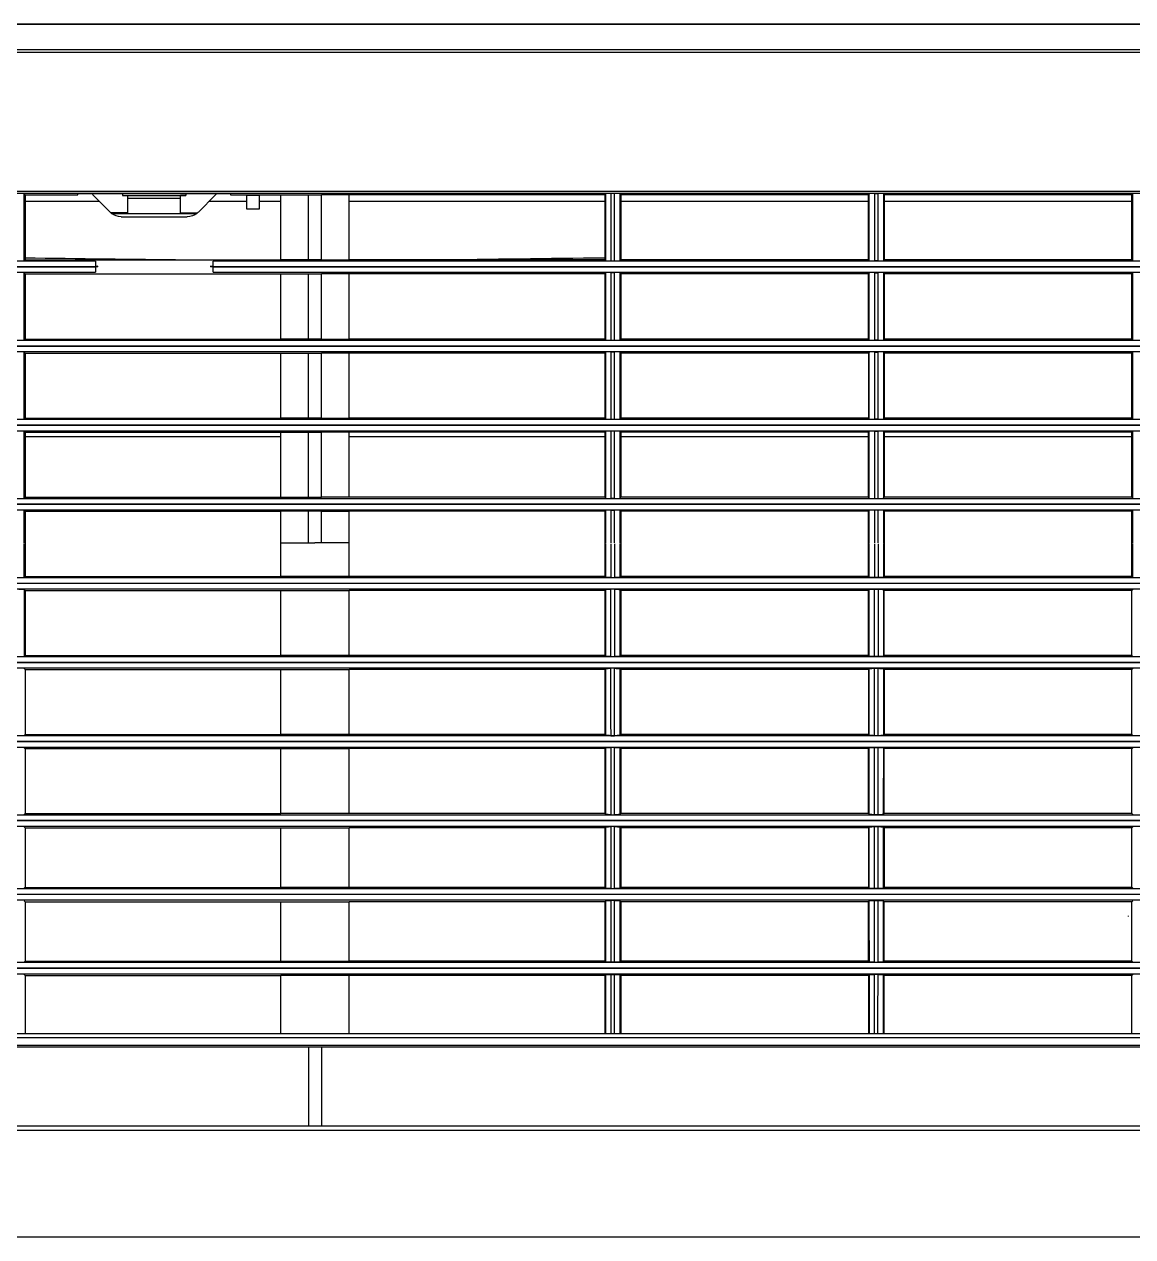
# Model space of a CAD drawing. Header units: millimetres. Extents: x -13830 to 215738, y -24143 to 193994.
# Drawn here: x 53665.7 to 53876, y 95268.5 to 95498.5 of the extents above; entities that cross this region are included whole.
import ezdxf

# ---------------------------------------------------------------- set-up
doc = ezdxf.new("R2010")
doc.units = ezdxf.units.MM
doc.header["$LTSCALE"] = 100
for name, color, linetype in [('A-Fin-Stone', 64, 'CONTINUOUS'), ('PRANDCM', 7, 'CONTINUOUS'), ('WALL', 2, 'CONTINUOUS')]:
    doc.layers.add(name, color=color, linetype=linetype)
doc.layers.add('M-2019.7.9', color=6, linetype='CONTINUOUS', lineweight=15)

# ---------------------------------------------------------------- blocks, each defined once
blk = doc.blocks.new('FXAP22-36NVC-F')
at = {"layer": 'PRANDCM', "linetype": 'Continuous'}
for p, q in [((276.91, 540.42), (960.39, 540.42)), ((303.89, 535.56), (929.89, 535.56)), ((929.89, 535.13), (303.89, 535.13)), ((305.14, 508.7), (928.64, 508.7)), ((928.64, 508.4), (305.14, 508.4)), ((510.05, 495.54), (510.05, 508.3)), ((510.73, 508.3), (510.05, 508.3)), ((510.73, 508.3), (510.73, 495.54)), ((560.05, 495.54), (560.05, 508.3)), ((560.05, 508.3), (560.73, 508.3)), ((560.73, 508.3), (560.73, 495.54)), ((461.89, 508.09), (461.73, 508.25)), ((461.73, 495.59), (461.73, 508.25)), ((461.89, 508.09), (508.89, 508.09)), ((461.89, 495.75), (461.89, 508.09)), ((461.89, 506.83), (508.89, 506.83)), ((509.05, 508.25), (508.89, 508.09)), ((508.89, 508.09), (508.89, 508.09)), ((508.89, 508.09), (508.89, 495.76)), ((509.05, 508.25), (509.05, 495.59)), ((511.73, 508.25), (511.89, 508.09)), ((511.73, 495.59), (511.73, 508.25)), ((511.89, 508.09), (511.89, 508.09)), ((511.89, 495.76), (511.89, 508.09)), ((511.89, 508.09), (558.89, 508.09)), ((511.89, 506.83), (558.89, 506.83)), ((559.05, 508.25), (558.89, 508.09)), ((558.89, 508.09), (558.89, 495.75)), ((559.05, 508.25), (559.05, 495.59)), ((561.73, 495.59), (561.73, 508.25)), ((561.73, 508.25), (561.89, 508.09)), ((561.89, 508.09), (610.39, 508.09)), ((561.89, 508.09), (561.89, 495.75)), ((561.89, 506.83), (610.39, 506.83)), ((610.39, 495.75), (610.39, 508.09)), ((610.39, 508.09), (615.64, 508.09)), ((615.64, 495.75), (615.64, 508.09)), ((618.14, 508.09), (615.64, 508.09)), ((623.39, 508.09), (618.14, 508.09)), ((618.14, 495.75), (618.14, 508.09)), ((623.39, 495.75), (623.39, 508.09)), ((632.89, 508.09), (623.39, 508.09)), ((623.39, 506.83), (627.39, 506.83)), ((627.39, 507.92), (627.39, 508.09)), ((627.39, 507.92), (629.89, 507.92)), ((627.39, 505.42), (627.39, 507.92)), ((629.89, 507.92), (629.89, 508.09)), ((629.89, 507.92), (629.89, 505.42)), ((629.89, 506.83), (636.98, 506.83)), ((661.89, 508.3), (632.89, 508.3)), ((632.89, 508.3), (632.89, 508.09)), ((635.77, 508.04), (639.01, 504.8)), ((641.39, 508.3), (641.39, 507.92)), ((641.39, 507.92), (642.39, 507.92)), ((653.39, 507.92), (641.39, 507.92)), ((642.39, 507.42), (642.39, 507.92)), ((652.39, 507.92), (642.39, 507.92)), ((652.39, 507.42), (642.39, 507.42)), ((642.39, 504.63), (642.39, 507.42)), ((652.39, 507.42), (652.39, 507.92)), ((653.39, 507.92), (652.39, 507.92)), ((652.39, 504.63), (652.39, 507.42)), ((653.39, 508.3), (653.39, 507.92)), ((655.77, 504.8), (659.01, 508.04)), ((657.8, 506.83), (671.89, 506.83)), ((661.89, 508.09), (661.89, 508.3)), ((671.89, 508.09), (661.89, 508.09)), ((672.05, 508.25), (671.89, 508.09)), ((671.89, 508.09), (671.89, 495.75)), ((672.05, 495.59), (672.05, 508.25)), ((629.89, 505.42), (627.39, 505.42)), ((642.39, 504.63), (639.19, 504.63)), ((655.48, 504.55), (639.29, 504.55)), ((653.65, 503.92), (641.13, 503.92)), ((652.39, 504.63), (655.58, 504.63)), ((349.56, 495.47), (636.22, 495.47)), ((461.73, 495.59), (461.89, 495.75)), ((461.89, 495.75), (508.89, 495.75)), ((508.89, 495.75), (508.89, 495.76)), ((508.89, 495.76), (509.05, 495.59)), ((510.05, 495.54), (510.73, 495.54)), ((511.89, 495.76), (511.73, 495.59)), ((511.89, 495.75), (511.89, 495.76)), ((511.89, 495.75), (558.89, 495.75)), ((558.89, 495.75), (559.05, 495.59)), ((560.73, 495.54), (560.05, 495.54)), ((561.89, 495.75), (561.73, 495.59)), ((561.89, 495.75), (610.39, 495.75)), ((615.64, 495.75), (610.39, 495.75)), ((615.64, 495.75), (618.14, 495.75)), ((618.14, 495.75), (623.39, 495.75)), ((671.89, 495.75), (623.39, 495.75)), ((636.22, 494.47), (636.22, 495.47)), ((636.22, 494.47), (636.7, 494.52)), ((636.7, 494.52), (636.71, 494.41)), ((658.07, 494.52), (658.56, 494.47)), ((658.07, 494.41), (658.07, 494.52)), ((658.56, 495.47), (884.72, 495.47)), ((658.56, 495.47), (658.56, 494.47)), ((671.89, 495.75), (672.05, 495.59)), ((349.55, 494.37), (636.23, 494.37)), ((636.23, 493.37), (349.55, 493.37)), ((636.22, 494.47), (349.56, 494.47)), ((461.89, 493.08), (461.73, 493.24)), ((461.73, 480.55), (461.73, 493.24)), ((461.89, 493.08), (508.89, 493.08)), ((461.89, 480.71), (461.89, 493.08)), ((509.05, 493.24), (508.89, 493.08)), ((508.89, 493.08), (508.89, 480.71)), ((508.89, 493.08), (508.89, 493.08)), ((509.05, 493.24), (509.05, 480.55)), ((510.05, 480.5), (510.05, 493.29)), ((510.73, 493.29), (510.05, 493.29)), ((510.73, 493.29), (510.73, 480.5)), ((511.73, 493.24), (511.89, 493.08)), ((511.73, 480.55), (511.73, 493.24)), ((511.89, 493.08), (558.89, 493.08)), ((511.89, 480.71), (511.89, 493.08)), ((511.89, 493.08), (511.89, 493.08)), ((559.05, 493.24), (558.89, 493.08)), ((558.89, 493.08), (558.89, 480.71)), ((559.05, 493.24), (559.05, 480.55)), ((560.05, 480.5), (560.05, 493.29)), ((560.05, 493.29), (560.73, 493.29)), ((560.73, 493.29), (560.73, 480.5)), ((561.73, 480.55), (561.73, 493.24)), ((561.73, 493.24), (561.89, 493.08)), ((561.89, 493.08), (561.89, 480.71)), ((561.89, 493.08), (610.39, 493.08)), ((610.39, 480.71), (610.39, 493.08)), ((610.39, 493.08), (615.64, 493.08)), ((615.64, 480.71), (615.64, 493.08)), ((618.14, 493.08), (615.64, 493.08)), ((618.14, 480.71), (618.14, 493.08)), ((623.39, 493.08), (618.14, 493.08)), ((671.89, 493.08), (623.39, 493.08)), ((623.39, 480.71), (623.39, 493.08)), ((636.23, 494.37), (636.22, 494.47)), ((636.23, 494.37), (636.71, 494.41)), ((636.23, 493.37), (636.23, 494.37)), ((658.07, 494.41), (658.55, 494.37)), ((658.56, 494.47), (658.55, 494.37)), ((658.55, 494.37), (884.73, 494.37)), ((658.55, 494.37), (658.55, 493.37)), ((884.73, 493.37), (658.55, 493.37)), ((884.72, 494.47), (658.56, 494.47)), ((672.05, 493.24), (671.89, 493.08)), ((671.89, 493.08), (671.89, 480.71)), ((672.05, 480.55), (672.05, 493.24)), ((461.73, 480.55), (461.89, 480.71)), ((461.89, 480.71), (508.89, 480.71)), ((508.89, 480.71), (508.89, 480.71)), ((508.89, 480.71), (509.05, 480.55)), ((511.89, 480.71), (511.73, 480.55)), ((511.89, 480.71), (558.89, 480.71)), ((511.89, 480.71), (511.89, 480.71)), ((558.89, 480.71), (559.05, 480.55)), ((561.89, 480.71), (561.73, 480.55)), ((561.89, 480.71), (610.39, 480.71)), ((615.64, 480.71), (610.39, 480.71)), ((615.64, 480.71), (618.14, 480.71)), ((618.14, 480.71), (623.39, 480.71)), ((671.89, 480.71), (623.39, 480.71)), ((671.89, 480.71), (672.05, 480.55)), ((305.14, 480.42), (928.64, 480.42)), ((928.64, 479.42), (305.14, 479.42)), ((305.14, 479.32), (928.64, 479.32)), ((510.05, 480.5), (510.73, 480.5)), ((560.73, 480.5), (560.05, 480.5)), ((928.64, 478.32), (305.14, 478.32)), ((461.89, 478.03), (461.73, 478.19)), ((461.73, 465.55), (461.73, 478.19)), ((461.89, 478.03), (508.89, 478.03)), ((461.89, 465.71), (461.89, 478.03)), ((509.05, 478.19), (508.89, 478.02)), ((508.89, 478.03), (508.89, 478.02)), ((508.89, 478.02), (508.89, 465.71)), ((509.05, 478.19), (509.05, 465.55)), ((510.73, 478.24), (510.05, 478.24)), ((510.05, 465.5), (510.05, 478.24)), ((510.73, 478.24), (510.73, 465.5)), ((511.73, 478.19), (511.89, 478.02)), ((511.73, 465.55), (511.73, 478.19)), ((511.89, 478.03), (511.89, 478.02)), ((511.89, 478.03), (558.89, 478.03)), ((511.89, 478.02), (511.89, 465.71)), ((559.05, 478.19), (558.89, 478.03)), ((558.89, 478.03), (558.89, 465.71)), ((559.05, 478.19), (559.05, 465.55)), ((560.05, 478.24), (560.73, 478.24)), ((560.05, 465.5), (560.05, 478.24)), ((560.73, 478.24), (560.73, 465.5)), ((561.73, 465.55), (561.73, 478.19)), ((561.73, 478.19), (561.89, 478.03)), ((561.89, 478.03), (561.89, 465.71)), ((561.89, 478.03), (610.39, 478.03)), ((610.39, 465.71), (610.39, 478.03)), ((610.39, 478.03), (615.64, 478.03)), ((615.64, 465.71), (615.64, 478.03)), ((618.14, 478.03), (615.64, 478.03)), ((623.39, 478.03), (618.14, 478.03)), ((618.14, 465.71), (618.14, 478.03)), ((623.39, 465.71), (623.39, 478.03)), ((671.89, 478.03), (623.39, 478.03)), ((672.05, 478.19), (671.89, 478.03)), ((671.89, 478.03), (671.89, 465.71)), ((672.05, 465.55), (672.05, 478.19)), ((305.14, 465.42), (928.64, 465.42)), ((461.73, 465.55), (461.89, 465.71)), ((461.89, 465.71), (508.89, 465.71)), ((508.89, 465.71), (509.05, 465.55)), ((508.89, 465.71), (508.89, 465.71)), ((510.05, 465.5), (510.73, 465.5)), ((511.89, 465.71), (511.73, 465.55)), ((511.89, 465.71), (511.89, 465.71)), ((511.89, 465.71), (558.89, 465.71)), ((558.89, 465.71), (559.05, 465.55)), ((560.73, 465.5), (560.05, 465.5)), ((561.89, 465.71), (561.73, 465.55)), ((561.89, 465.71), (610.39, 465.71)), ((615.64, 465.71), (610.39, 465.71)), ((615.64, 465.71), (618.14, 465.71)), ((618.14, 465.71), (623.39, 465.71)), ((671.89, 465.71), (623.39, 465.71)), ((671.89, 465.71), (672.05, 465.55)), ((929.89, 464.42), (303.89, 464.42)), ((303.89, 464.32), (929.89, 464.32)), ((928.64, 463.32), (305.14, 463.32)), ((461.89, 463.02), (461.73, 463.18)), ((461.73, 450.54), (461.73, 463.18)), ((461.89, 450.7), (461.89, 463.02)), ((461.89, 463.02), (508.89, 463.02)), ((509.05, 463.18), (508.89, 463.02)), ((508.89, 463.02), (508.89, 450.7)), ((508.89, 463.02), (508.89, 463.02)), ((509.05, 463.18), (509.05, 450.54)), ((510.05, 450.49), (510.05, 463.23)), ((510.73, 463.23), (510.05, 463.23)), ((510.73, 463.23), (510.73, 450.49)), ((511.73, 463.18), (511.89, 463.02)), ((511.73, 450.54), (511.73, 463.18)), ((511.89, 450.7), (511.89, 463.02)), ((511.89, 463.02), (511.89, 463.02)), ((511.89, 463.02), (558.89, 463.02)), ((559.05, 463.18), (558.89, 463.02)), ((558.89, 463.02), (558.89, 450.7)), ((559.05, 463.18), (559.05, 450.54)), ((560.05, 450.49), (560.05, 463.23)), ((560.05, 463.23), (560.73, 463.23)), ((560.73, 463.23), (560.73, 450.49)), ((561.73, 463.18), (561.89, 463.02)), ((561.73, 450.54), (561.73, 463.18)), ((561.89, 463.02), (561.89, 450.7)), ((561.89, 463.02), (610.39, 463.02)), ((610.39, 463.02), (615.64, 463.02)), ((610.39, 450.7), (610.39, 463.02)), ((618.14, 463.02), (615.64, 463.02)), ((615.64, 450.7), (615.64, 463.02)), ((618.14, 450.7), (618.14, 463.02)), ((623.39, 463.02), (618.14, 463.02)), ((623.39, 450.7), (623.39, 463.02)), ((671.89, 463.02), (623.39, 463.02)), ((672.05, 463.18), (671.89, 463.02)), ((671.89, 463.02), (671.89, 450.7)), ((672.05, 450.54), (672.05, 463.18)), ((461.89, 462.16), (508.89, 462.16)), ((511.89, 462.16), (558.89, 462.16)), ((561.89, 462.16), (610.39, 462.16)), ((623.39, 462.16), (671.89, 462.16)), ((303.89, 449.32), (929.89, 449.32)), ((928.89, 449.42), (304.89, 449.42)), ((305.14, 450.42), (928.64, 450.42)), ((461.89, 450.7), (461.73, 450.54)), ((461.89, 450.7), (508.89, 450.7)), ((509.05, 450.54), (508.89, 450.7)), ((508.89, 450.7), (508.89, 450.7)), ((510.73, 450.49), (510.05, 450.49)), ((511.73, 450.54), (511.89, 450.7)), ((511.89, 450.7), (558.89, 450.7)), ((511.89, 450.7), (511.89, 450.7)), ((559.05, 450.54), (558.89, 450.7)), ((560.05, 450.49), (560.73, 450.49)), ((561.73, 450.54), (561.89, 450.7)), ((561.89, 450.7), (610.39, 450.7)), ((610.39, 450.7), (615.64, 450.7)), ((618.14, 450.7), (615.64, 450.7)), ((623.39, 450.7), (618.14, 450.7)), ((671.89, 450.7), (623.39, 450.7)), ((672.05, 450.54), (671.89, 450.7)), ((928.64, 448.32), (305.14, 448.32)), ((461.73, 448.2), (461.89, 448.04)), ((461.73, 442.06), (461.73, 448.2)), ((461.89, 442.06), (461.89, 448.04)), ((461.89, 448.04), (508.89, 448.04)), ((508.89, 448.04), (509.05, 448.2)), ((508.89, 448.04), (508.89, 442.1)), ((508.89, 448.04), (508.89, 448.04)), ((508.89, 442.06), (508.89, 448.04)), ((509.05, 448.2), (509.05, 442.06)), ((510.05, 442.05), (510.05, 448.25)), ((510.05, 448.25), (510.73, 448.25)), ((510.73, 448.25), (510.73, 442.05)), ((511.89, 448.04), (511.73, 448.2)), ((511.73, 442.06), (511.73, 448.2)), ((511.89, 448.04), (511.89, 448.04)), ((511.89, 448.04), (558.89, 448.04)), ((511.89, 442.06), (511.89, 448.04)), ((511.89, 448.04), (511.89, 442.1)), ((558.89, 448.04), (559.05, 448.2)), ((558.89, 448.04), (558.89, 442.06)), ((559.05, 448.2), (559.05, 442.06)), ((560.05, 442.05), (560.05, 448.25)), ((560.73, 448.25), (560.05, 448.25)), ((560.73, 448.25), (560.73, 442.05)), ((561.89, 448.04), (561.73, 448.2)), ((561.73, 442.06), (561.73, 448.2)), ((561.89, 448.04), (610.39, 448.04)), ((561.89, 448.04), (561.89, 442.06)), ((610.39, 442.06), (610.39, 448.04)), ((615.64, 448.04), (610.39, 448.04)), ((615.64, 442.06), (615.64, 448.04)), ((615.64, 448.04), (618.14, 448.04)), ((618.14, 442.06), (618.14, 448.04)), ((618.14, 448.04), (623.39, 448.04)), ((623.39, 442.06), (623.39, 448.04)), ((671.89, 448.04), (623.39, 448.04)), ((671.89, 448.04), (672.05, 448.2)), ((671.89, 448.04), (671.89, 442.06)), ((672.05, 442.06), (672.05, 448.2)), ((461.89, 435.68), (461.89, 442.06)), ((508.89, 442.06), (508.89, 435.68)), ((508.89, 435.68), (508.89, 442.06)), ((510.73, 441.87), (510.73, 435.47)), ((511.89, 435.68), (511.89, 442.06)), ((511.89, 442.06), (511.89, 435.68)), ((558.89, 442.06), (558.89, 435.68)), ((560.73, 441.87), (560.73, 435.47)), ((561.73, 435.52), (561.73, 441.91)), ((561.89, 442.06), (561.89, 435.68)), ((610.39, 442.06), (615.64, 442.06)), ((610.39, 435.68), (610.39, 442.06)), ((615.64, 442.06), (616.89, 442.06)), ((618.14, 442.06), (616.89, 442.06)), ((623.39, 442.06), (618.14, 442.06)), ((623.39, 435.68), (623.39, 442.06)), ((671.89, 442.06), (671.89, 435.68)), ((672.05, 435.52), (672.05, 441.91)), ((305.14, 435.42), (928.64, 435.42)), ((461.72, 435.51), (461.73, 435.52)), ((461.73, 435.52), (461.89, 435.68)), ((461.89, 435.68), (508.89, 435.68)), ((508.89, 435.68), (509.05, 435.52)), ((508.89, 435.68), (508.89, 435.68)), ((510.05, 435.47), (510.73, 435.47)), ((510.73, 435.47), (510.83, 435.47)), ((510.83, 435.47), (510.92, 435.47)), ((510.92, 435.47), (511.01, 435.47)), ((511.01, 435.47), (511.1, 435.47)), ((511.1, 435.47), (511.18, 435.47)), ((511.18, 435.47), (511.27, 435.48)), ((511.27, 435.48), (511.35, 435.48)), ((511.35, 435.48), (511.42, 435.48)), ((511.42, 435.48), (511.48, 435.48)), ((511.48, 435.48), (511.54, 435.49)), ((511.54, 435.49), (511.59, 435.49)), ((511.59, 435.49), (511.64, 435.5)), ((511.64, 435.5), (511.67, 435.5)), ((511.67, 435.5), (511.7, 435.51)), ((511.7, 435.51), (511.72, 435.51)), ((511.72, 435.51), (511.73, 435.52)), ((511.89, 435.68), (511.73, 435.52)), ((511.89, 435.68), (511.89, 435.68)), ((511.89, 435.68), (558.89, 435.68)), ((558.89, 435.68), (559.05, 435.52)), ((560.73, 435.47), (560.05, 435.47)), ((560.73, 435.47), (560.83, 435.47)), ((560.83, 435.47), (560.92, 435.47)), ((560.92, 435.47), (561.01, 435.47)), ((561.01, 435.47), (561.1, 435.47)), ((561.1, 435.47), (561.18, 435.47)), ((561.18, 435.47), (561.27, 435.48)), ((561.27, 435.48), (561.35, 435.48)), ((561.35, 435.48), (561.42, 435.48)), ((561.42, 435.48), (561.48, 435.48)), ((561.48, 435.48), (561.54, 435.49)), ((561.54, 435.49), (561.59, 435.49)), ((561.59, 435.49), (561.64, 435.5)), ((561.64, 435.5), (561.67, 435.5)), ((561.67, 435.5), (561.7, 435.51)), ((561.7, 435.51), (561.72, 435.51)), ((561.72, 435.51), (561.73, 435.52)), ((561.89, 435.68), (561.73, 435.52)), ((561.89, 435.68), (610.39, 435.68)), ((610.39, 435.68), (623.39, 435.68)), ((671.89, 435.68), (623.39, 435.68)), ((671.89, 435.68), (672.05, 435.52)), ((672.06, 435.51), (672.05, 435.52)), ((303.89, 434.32), (929.89, 434.32)), ((929.14, 434.42), (304.64, 434.42)), ((928.64, 433.32), (305.14, 433.32)), ((461.89, 433.04), (461.73, 433.21)), ((461.89, 433.04), (508.89, 433.04)), ((461.89, 420.68), (461.89, 433.04)), ((509.05, 433.21), (508.89, 433.04)), ((508.89, 420.68), (508.89, 433.04)), ((508.89, 433.04), (508.89, 433.04)), ((509.06, 433.21), (509.05, 433.21)), ((509.05, 433.21), (509.05, 431.84)), ((509.08, 433.22), (509.06, 433.21)), ((509.11, 433.22), (509.08, 433.22)), ((509.14, 433.23), (509.11, 433.22)), ((509.18, 433.23), (509.14, 433.23)), ((509.23, 433.23), (509.18, 433.23)), ((509.29, 433.24), (509.23, 433.23)), ((509.36, 433.24), (509.29, 433.24)), ((509.43, 433.25), (509.36, 433.24)), ((509.51, 433.25), (509.43, 433.25)), ((509.59, 433.25), (509.51, 433.25)), ((509.68, 433.25), (509.59, 433.25)), ((509.76, 433.25), (509.68, 433.25)), ((509.85, 433.26), (509.76, 433.25)), ((509.95, 433.26), (509.85, 433.26)), ((510.05, 433.26), (509.95, 433.26)), ((510.73, 433.26), (510.05, 433.26)), ((511.73, 433.21), (511.89, 433.04)), ((511.73, 431.84), (511.73, 433.21)), ((511.89, 433.04), (511.89, 433.04)), ((511.89, 420.68), (511.89, 433.04)), ((511.89, 433.04), (558.89, 433.04)), ((559.05, 433.21), (558.89, 433.04)), ((558.89, 433.04), (558.89, 420.68)), ((559.06, 433.21), (559.05, 433.21)), ((559.08, 433.22), (559.06, 433.21)), ((559.11, 433.22), (559.08, 433.22)), ((559.14, 433.23), (559.11, 433.22)), ((559.18, 433.23), (559.14, 433.23)), ((559.23, 433.23), (559.18, 433.23)), ((559.29, 433.24), (559.23, 433.23)), ((559.36, 433.24), (559.29, 433.24)), ((559.43, 433.25), (559.36, 433.24)), ((559.51, 433.25), (559.43, 433.25)), ((559.59, 433.25), (559.51, 433.25)), ((559.68, 433.25), (559.59, 433.25)), ((559.76, 433.25), (559.68, 433.25)), ((559.85, 433.26), (559.76, 433.25)), ((559.95, 433.26), (559.85, 433.26)), ((560.05, 433.26), (559.95, 433.26)), ((560.05, 433.26), (560.73, 433.26)), ((561.73, 433.21), (561.89, 433.04)), ((561.89, 433.04), (561.89, 420.68)), ((561.89, 433.04), (610.39, 433.04)), ((610.39, 420.68), (610.39, 433.04)), ((623.39, 433.04), (610.39, 433.04)), ((623.39, 420.68), (623.39, 433.04)), ((671.89, 433.04), (623.39, 433.04)), ((672.05, 433.21), (671.89, 433.04)), ((671.89, 433.04), (671.89, 420.68)), ((509.05, 431.84), (509.05, 430.54)), ((509.05, 430.54), (509.05, 429.28)), ((511.73, 430.54), (511.73, 431.84)), ((511.73, 429.28), (511.73, 430.54)), ((509.05, 429.28), (509.05, 428.06)), ((509.05, 428.06), (509.05, 426.85)), ((511.73, 428.06), (511.73, 429.28)), ((511.73, 426.85), (511.73, 428.06)), ((509.05, 426.85), (509.05, 425.64)), ((509.05, 425.64), (509.05, 424.42)), ((511.73, 425.64), (511.73, 426.85)), ((511.73, 424.42), (511.73, 425.64)), ((509.05, 424.42), (509.05, 423.17)), ((511.73, 423.17), (511.73, 424.42)), ((509.05, 423.17), (509.05, 421.88)), ((509.05, 421.88), (509.05, 420.52)), ((511.73, 421.88), (511.73, 423.17)), ((511.73, 420.52), (511.73, 421.88)), ((303.89, 419.32), (929.89, 419.32)), ((929.14, 419.42), (304.64, 419.42)), ((305.14, 420.42), (928.64, 420.42)), ((461.73, 420.52), (461.89, 420.68)), ((461.89, 420.68), (508.89, 420.68)), ((508.89, 420.68), (509.05, 420.52)), ((508.89, 420.68), (508.89, 420.68)), ((510.05, 420.47), (510.73, 420.47)), ((510.73, 420.47), (510.83, 420.47)), ((510.83, 420.47), (510.92, 420.47)), ((510.92, 420.47), (511.01, 420.47)), ((511.01, 420.47), (511.1, 420.47)), ((511.1, 420.47), (511.18, 420.48)), ((511.18, 420.48), (511.27, 420.48)), ((511.27, 420.48), (511.34, 420.48)), ((511.34, 420.48), (511.42, 420.48)), ((511.42, 420.48), (511.48, 420.49)), ((511.48, 420.49), (511.54, 420.49)), ((511.54, 420.49), (511.59, 420.5)), ((511.59, 420.5), (511.64, 420.5)), ((511.64, 420.5), (511.67, 420.5)), ((511.67, 420.5), (511.7, 420.51)), ((511.7, 420.51), (511.71, 420.51)), ((511.71, 420.51), (511.73, 420.52)), ((511.89, 420.68), (511.73, 420.52)), ((511.89, 420.68), (558.89, 420.68)), ((511.89, 420.68), (511.89, 420.68)), ((558.89, 420.68), (559.05, 420.52)), ((560.73, 420.47), (560.05, 420.47)), ((560.73, 420.47), (560.83, 420.47)), ((560.83, 420.47), (560.92, 420.47)), ((560.92, 420.47), (561.01, 420.47)), ((561.01, 420.47), (561.1, 420.47)), ((561.1, 420.47), (561.18, 420.48)), ((561.18, 420.48), (561.27, 420.48)), ((561.27, 420.48), (561.34, 420.48)), ((561.34, 420.48), (561.42, 420.48)), ((561.42, 420.48), (561.48, 420.49)), ((561.48, 420.49), (561.54, 420.49)), ((561.54, 420.49), (561.59, 420.5)), ((561.59, 420.5), (561.64, 420.5)), ((561.64, 420.5), (561.67, 420.5)), ((561.67, 420.5), (561.7, 420.51)), ((561.7, 420.51), (561.71, 420.51)), ((561.71, 420.51), (561.73, 420.52)), ((561.89, 420.68), (561.73, 420.52)), ((561.89, 420.68), (610.39, 420.68)), ((610.39, 420.68), (623.39, 420.68)), ((671.89, 420.68), (623.39, 420.68)), ((671.89, 420.68), (672.05, 420.52)), ((672.06, 420.51), (672.05, 420.52)), ((928.64, 418.32), (305.14, 418.32)), ((461.89, 418.03), (461.73, 418.2)), ((461.89, 405.69), (461.89, 418.03)), ((461.89, 418.03), (508.89, 418.03)), ((509.05, 418.2), (508.89, 418.03)), ((508.89, 418.03), (508.89, 418.03)), ((508.89, 418.03), (508.89, 405.69)), ((509.06, 418.2), (509.05, 418.2)), ((509.05, 418.2), (509.05, 416.83)), ((509.05, 416.83), (509.05, 415.53)), ((509.08, 418.21), (509.06, 418.2)), ((509.11, 418.21), (509.08, 418.21)), ((509.14, 418.22), (509.11, 418.21)), ((509.18, 418.22), (509.14, 418.22)), ((509.23, 418.22), (509.18, 418.22)), ((509.29, 418.23), (509.23, 418.22)), ((509.36, 418.23), (509.29, 418.23)), ((509.43, 418.24), (509.36, 418.23)), ((509.51, 418.24), (509.43, 418.24)), ((509.59, 418.24), (509.51, 418.24)), ((509.68, 418.24), (509.59, 418.24)), ((509.76, 418.24), (509.68, 418.24)), ((509.85, 418.25), (509.76, 418.24)), ((509.95, 418.25), (509.85, 418.25)), ((510.05, 418.25), (509.95, 418.25)), ((510.73, 418.25), (510.05, 418.25)), ((510.05, 416.87), (510.05, 418.25)), ((510.05, 415.56), (510.05, 416.87)), ((511.73, 418.2), (511.89, 418.03)), ((511.73, 416.83), (511.73, 418.2)), ((511.73, 415.53), (511.73, 416.83)), ((511.89, 418.03), (558.89, 418.03)), ((511.89, 418.03), (511.89, 418.03)), ((511.89, 418.03), (511.89, 405.69)), ((559.05, 418.2), (558.89, 418.03)), ((558.89, 418.03), (558.89, 405.69)), ((559.06, 418.2), (559.05, 418.2)), ((559.08, 418.21), (559.06, 418.2)), ((559.11, 418.21), (559.08, 418.21)), ((559.14, 418.22), (559.11, 418.21)), ((559.18, 418.22), (559.14, 418.22)), ((559.23, 418.22), (559.18, 418.22)), ((559.29, 418.23), (559.23, 418.22)), ((559.36, 418.23), (559.29, 418.23)), ((559.43, 418.24), (559.36, 418.23)), ((559.51, 418.24), (559.43, 418.24)), ((559.59, 418.24), (559.51, 418.24)), ((559.68, 418.24), (559.59, 418.24)), ((559.76, 418.24), (559.68, 418.24)), ((559.85, 418.25), (559.76, 418.24)), ((559.95, 418.25), (559.85, 418.25)), ((560.05, 418.25), (559.95, 418.25)), ((560.05, 418.25), (560.73, 418.25)), ((560.05, 416.87), (560.05, 418.25)), ((560.05, 415.56), (560.05, 416.87)), ((561.73, 418.2), (561.89, 418.03)), ((561.89, 418.03), (561.89, 405.69)), ((561.89, 418.03), (610.39, 418.03)), ((610.39, 405.69), (610.39, 418.03)), ((623.39, 418.03), (610.39, 418.03)), ((671.89, 418.03), (623.39, 418.03)), ((623.39, 405.69), (623.39, 418.03)), ((672.05, 418.2), (671.89, 418.03)), ((671.89, 418.03), (671.89, 405.69)), ((509.05, 415.53), (509.05, 414.27)), ((509.05, 414.27), (509.05, 413.05)), ((510.05, 414.29), (510.05, 415.56)), ((510.05, 413.06), (510.05, 414.29)), ((511.73, 414.27), (511.73, 415.53)), ((511.73, 413.05), (511.73, 414.27)), ((560.05, 414.29), (560.05, 415.56)), ((560.05, 413.06), (560.05, 414.29)), ((509.05, 413.05), (509.05, 411.84)), ((509.05, 411.84), (509.05, 410.64)), ((510.05, 411.84), (510.05, 413.06)), ((510.05, 410.63), (510.05, 411.84)), ((511.73, 411.84), (511.73, 413.05)), ((511.73, 410.64), (511.73, 411.84)), ((560.05, 411.84), (560.05, 413.06)), ((560.05, 410.63), (560.05, 411.84)), ((509.05, 410.64), (509.05, 409.42)), ((509.05, 409.42), (509.05, 408.17)), ((510.05, 409.4), (510.05, 410.63)), ((511.72, 409.42), (511.73, 410.64)), ((511.72, 408.17), (511.72, 409.42)), ((560.05, 409.4), (560.05, 410.63)), ((509.05, 408.17), (509.05, 406.88)), ((510.05, 408.14), (510.05, 409.4)), ((510.05, 406.84), (510.05, 408.14)), ((511.72, 406.88), (511.72, 408.17)), ((560.05, 408.14), (560.05, 409.4)), ((560.05, 406.84), (560.05, 408.14)), ((305.14, 405.42), (928.64, 405.42)), ((461.72, 405.52), (461.89, 405.69)), ((461.89, 405.69), (508.89, 405.69)), ((508.89, 405.69), (509.05, 405.52)), ((508.89, 405.69), (508.89, 405.69)), ((509.05, 406.88), (509.05, 405.52)), ((510.05, 405.47), (510.05, 406.84)), ((510.05, 405.47), (510.73, 405.47)), ((510.73, 405.47), (510.83, 405.47)), ((510.83, 405.47), (510.92, 405.47)), ((510.92, 405.47), (511.01, 405.48)), ((511.01, 405.48), (511.1, 405.48)), ((511.1, 405.48), (511.18, 405.48)), ((511.18, 405.48), (511.27, 405.48)), ((511.27, 405.48), (511.34, 405.48)), ((511.34, 405.48), (511.42, 405.49)), ((511.42, 405.49), (511.48, 405.49)), ((511.48, 405.49), (511.54, 405.5)), ((511.54, 405.5), (511.59, 405.5)), ((511.59, 405.5), (511.63, 405.5)), ((511.63, 405.5), (511.67, 405.51)), ((511.67, 405.51), (511.69, 405.51)), ((511.69, 405.51), (511.71, 405.52)), ((511.71, 405.52), (511.72, 405.52)), ((511.72, 405.52), (511.72, 406.88)), ((511.89, 405.69), (511.72, 405.52)), ((511.89, 405.69), (558.89, 405.69)), ((511.89, 405.69), (511.89, 405.69)), ((558.89, 405.69), (559.05, 405.52)), ((560.05, 405.47), (560.05, 406.84)), ((560.73, 405.47), (560.05, 405.47)), ((560.73, 405.47), (560.83, 405.47)), ((560.83, 405.47), (560.92, 405.47)), ((560.92, 405.47), (561.01, 405.48)), ((561.01, 405.48), (561.1, 405.48)), ((561.1, 405.48), (561.18, 405.48)), ((561.18, 405.48), (561.27, 405.48)), ((561.27, 405.48), (561.34, 405.48)), ((561.34, 405.48), (561.42, 405.49)), ((561.42, 405.49), (561.48, 405.49)), ((561.48, 405.49), (561.54, 405.5)), ((561.54, 405.5), (561.59, 405.5)), ((561.59, 405.5), (561.63, 405.5)), ((561.63, 405.5), (561.67, 405.51)), ((561.67, 405.51), (561.69, 405.51)), ((561.69, 405.51), (561.71, 405.52)), ((561.71, 405.52), (561.72, 405.52)), ((561.89, 405.69), (561.72, 405.52)), ((561.89, 405.69), (610.39, 405.69)), ((610.39, 405.69), (623.39, 405.69)), ((671.89, 405.69), (623.39, 405.69)), ((671.89, 405.69), (672.05, 405.52)), ((303.89, 404.32), (929.89, 404.32)), ((929.14, 404.42), (304.64, 404.42)), ((928.64, 403.32), (305.14, 403.32)), ((461.89, 403.02), (461.72, 403.18)), ((461.89, 403.02), (508.88, 403.02)), ((461.89, 390.69), (461.89, 403.02)), ((508.88, 403.02), (508.89, 403.01)), ((509.05, 403.18), (508.89, 403.01)), ((508.89, 401.69), (508.89, 403.01)), ((509.07, 403.19), (509.05, 403.18)), ((509.05, 403.18), (509.05, 401.82)), ((509.09, 403.19), (509.07, 403.19)), ((509.11, 403.2), (509.09, 403.19)), ((509.14, 403.2), (509.11, 403.2)), ((509.18, 403.21), (509.14, 403.2)), ((509.23, 403.21), (509.18, 403.21)), ((509.29, 403.22), (509.23, 403.21)), ((509.36, 403.22), (509.29, 403.22)), ((509.43, 403.22), (509.36, 403.22)), ((509.51, 403.23), (509.43, 403.22)), ((509.59, 403.23), (509.51, 403.23)), ((509.68, 403.23), (509.59, 403.23)), ((509.76, 403.23), (509.68, 403.23)), ((509.86, 403.23), (509.76, 403.23)), ((509.95, 403.24), (509.86, 403.23)), ((510.05, 403.24), (509.95, 403.24)), ((510.73, 403.24), (510.05, 403.24)), ((510.05, 401.86), (510.05, 403.24)), ((511.72, 403.18), (511.89, 403.01)), ((511.72, 401.82), (511.72, 403.18)), ((511.89, 403.02), (511.89, 403.01)), ((511.89, 403.02), (558.89, 403.02)), ((511.89, 401.69), (511.89, 403.01)), ((559.05, 403.18), (558.89, 403.02)), ((558.89, 403.02), (558.89, 390.69)), ((559.07, 403.19), (559.05, 403.18)), ((559.09, 403.19), (559.07, 403.19)), ((559.11, 403.2), (559.09, 403.19)), ((559.14, 403.2), (559.11, 403.2)), ((559.18, 403.21), (559.14, 403.2)), ((559.23, 403.21), (559.18, 403.21)), ((559.29, 403.22), (559.23, 403.21)), ((559.36, 403.22), (559.29, 403.22)), ((559.43, 403.22), (559.36, 403.22)), ((559.51, 403.23), (559.43, 403.22)), ((559.59, 403.23), (559.51, 403.23)), ((559.68, 403.23), (559.59, 403.23)), ((559.76, 403.23), (559.68, 403.23)), ((559.86, 403.23), (559.76, 403.23)), ((559.95, 403.24), (559.86, 403.23)), ((560.05, 403.24), (559.95, 403.24)), ((560.05, 403.24), (560.73, 403.24)), ((560.05, 401.86), (560.05, 403.24)), ((561.72, 403.18), (561.89, 403.02)), ((561.89, 403.02), (561.89, 390.69)), ((561.89, 403.02), (610.39, 403.02)), ((623.39, 403.02), (610.39, 403.02)), ((610.39, 390.69), (610.39, 403.02)), ((623.39, 390.69), (623.39, 403.02)), ((671.89, 403.02), (623.39, 403.02)), ((672.05, 403.18), (671.89, 403.02)), ((671.89, 403.02), (671.89, 390.69)), ((508.89, 400.42), (508.89, 401.69)), ((508.89, 399.2), (508.89, 400.42)), ((509.05, 401.82), (509.05, 400.52)), ((509.05, 400.52), (509.05, 399.26)), ((510.05, 400.55), (510.05, 401.86)), ((510.05, 399.28), (510.05, 400.55)), ((511.72, 400.52), (511.72, 401.82)), ((511.72, 399.26), (511.72, 400.52)), ((511.89, 400.42), (511.89, 401.69)), ((511.89, 399.2), (511.89, 400.42)), ((560.05, 400.55), (560.05, 401.86)), ((560.05, 399.28), (560.05, 400.55)), ((508.89, 398.01), (508.89, 399.2)), ((508.89, 396.83), (508.89, 398.01)), ((509.05, 399.26), (509.05, 398.04)), ((509.05, 398.04), (509.06, 396.83)), ((510.05, 398.05), (510.05, 399.28)), ((510.05, 396.83), (510.05, 398.05)), ((511.72, 398.04), (511.72, 399.26)), ((511.72, 396.83), (511.72, 398.04)), ((511.89, 398.01), (511.89, 399.2)), ((511.89, 396.83), (511.89, 398.01)), ((560.05, 398.05), (560.05, 399.28)), ((560.05, 396.83), (560.05, 398.05)), ((508.89, 395.66), (508.89, 396.83)), ((508.89, 394.48), (508.89, 395.66)), ((509.06, 396.83), (509.06, 395.63)), ((509.06, 395.63), (509.06, 394.41)), ((510.05, 395.62), (510.05, 396.83)), ((510.05, 394.39), (510.05, 395.62)), ((511.72, 395.63), (511.72, 396.83)), ((511.72, 394.41), (511.72, 395.63)), ((511.89, 395.66), (511.89, 396.83)), ((511.89, 394.48), (511.89, 395.66)), ((560.05, 395.62), (560.05, 396.83)), ((560.05, 394.39), (560.05, 395.62)), ((508.89, 393.26), (508.89, 394.48)), ((509.06, 394.41), (509.06, 393.17)), ((510.05, 393.14), (510.05, 394.39)), ((511.72, 393.17), (511.72, 394.41)), ((511.89, 393.26), (511.89, 394.48)), ((560.05, 393.14), (560.05, 394.39)), ((508.89, 392.01), (508.89, 393.26)), ((508.89, 390.7), (508.89, 392.01)), ((509.06, 393.17), (509.06, 391.88)), ((509.06, 391.88), (509.06, 390.53)), ((510.05, 391.84), (510.05, 393.14)), ((510.05, 390.48), (510.05, 391.84)), ((511.72, 391.88), (511.72, 393.17)), ((511.72, 390.53), (511.72, 391.88)), ((511.89, 392.01), (511.89, 393.26)), ((511.89, 390.7), (511.89, 392.01)), ((560.05, 391.84), (560.05, 393.14)), ((560.05, 390.48), (560.05, 391.84)), ((303.89, 389.32), (929.89, 389.32)), ((929.14, 389.42), (304.64, 389.42)), ((305.14, 390.42), (928.64, 390.42)), ((461.72, 390.53), (461.89, 390.69)), ((461.89, 390.69), (508.88, 390.69)), ((508.88, 390.69), (508.89, 390.7)), ((508.89, 390.7), (509.06, 390.53)), ((510.05, 390.48), (510.72, 390.48)), ((510.72, 390.48), (510.82, 390.48)), ((510.82, 390.48), (510.92, 390.48)), ((510.92, 390.48), (511.01, 390.48)), ((511.01, 390.48), (511.1, 390.48)), ((511.1, 390.48), (511.18, 390.48)), ((511.18, 390.48), (511.26, 390.49)), ((511.26, 390.49), (511.34, 390.49)), ((511.34, 390.49), (511.42, 390.49)), ((511.42, 390.49), (511.48, 390.5)), ((511.48, 390.5), (511.54, 390.5)), ((511.54, 390.5), (511.59, 390.5)), ((511.59, 390.5), (511.63, 390.51)), ((511.63, 390.51), (511.67, 390.51)), ((511.67, 390.51), (511.69, 390.52)), ((511.69, 390.52), (511.71, 390.52)), ((511.71, 390.52), (511.72, 390.53)), ((511.89, 390.7), (511.72, 390.53)), ((511.89, 390.69), (511.89, 390.7)), ((511.89, 390.69), (558.89, 390.69)), ((558.89, 390.69), (559.06, 390.53)), ((560.72, 390.48), (560.05, 390.48)), ((560.72, 390.48), (560.82, 390.48)), ((560.82, 390.48), (560.92, 390.48)), ((560.92, 390.48), (561.01, 390.48)), ((561.01, 390.48), (561.1, 390.48)), ((561.1, 390.48), (561.18, 390.48)), ((561.18, 390.48), (561.26, 390.49)), ((561.26, 390.49), (561.34, 390.49)), ((561.34, 390.49), (561.42, 390.49)), ((561.42, 390.49), (561.48, 390.5)), ((561.48, 390.5), (561.54, 390.5)), ((561.54, 390.5), (561.59, 390.5)), ((561.59, 390.5), (561.63, 390.51)), ((561.63, 390.51), (561.67, 390.51)), ((561.67, 390.51), (561.69, 390.52)), ((561.69, 390.52), (561.71, 390.52)), ((561.71, 390.52), (561.72, 390.53)), ((561.89, 390.69), (561.72, 390.53)), ((561.89, 390.69), (610.39, 390.69)), ((610.39, 390.69), (623.39, 390.69)), ((671.89, 390.69), (623.39, 390.69)), ((671.89, 390.69), (672.06, 390.53)), ((928.64, 388.32), (305.14, 388.32)), ((461.89, 388), (461.72, 388.17)), ((461.89, 376.7), (461.89, 388)), ((461.89, 388), (508.88, 388)), ((508.88, 388), (508.89, 388)), ((509.06, 388.17), (508.89, 388)), ((508.89, 388), (508.89, 376.7)), ((509.07, 388.18), (509.06, 388.17)), ((509.06, 388.17), (509.06, 386.91)), ((509.06, 386.91), (509.06, 385.72)), ((509.09, 388.18), (509.07, 388.18)), ((509.11, 388.19), (509.09, 388.18)), ((509.14, 388.19), (509.11, 388.19)), ((509.18, 388.19), (509.14, 388.19)), ((509.23, 388.2), (509.18, 388.19)), ((509.29, 388.2), (509.23, 388.2)), ((509.36, 388.21), (509.29, 388.2)), ((509.43, 388.21), (509.36, 388.21)), ((509.51, 388.21), (509.43, 388.21)), ((509.59, 388.22), (509.51, 388.21)), ((509.68, 388.22), (509.59, 388.22)), ((509.76, 388.22), (509.68, 388.22)), ((509.86, 388.22), (509.76, 388.22)), ((509.95, 388.22), (509.86, 388.22)), ((510.06, 388.22), (509.95, 388.22)), ((510.72, 388.22), (510.06, 388.22)), ((510.06, 386.96), (510.06, 388.22)), ((510.06, 385.75), (510.06, 386.96)), ((511.72, 388.17), (511.89, 388)), ((511.72, 386.91), (511.72, 388.17)), ((511.72, 385.72), (511.72, 386.91)), ((511.89, 388), (511.89, 388)), ((511.89, 388), (558.89, 388)), ((511.89, 388), (511.89, 376.7)), ((559.06, 388.17), (558.89, 388)), ((558.89, 388), (558.89, 376.7)), ((559.07, 388.18), (559.06, 388.17)), ((559.09, 388.18), (559.07, 388.18)), ((559.11, 388.19), (559.09, 388.18)), ((559.14, 388.19), (559.11, 388.19)), ((559.18, 388.19), (559.14, 388.19)), ((559.23, 388.2), (559.18, 388.19)), ((559.29, 388.2), (559.23, 388.2)), ((559.36, 388.21), (559.29, 388.2)), ((559.43, 388.21), (559.36, 388.21)), ((559.51, 388.21), (559.43, 388.21)), ((559.59, 388.22), (559.51, 388.21)), ((559.68, 388.22), (559.59, 388.22)), ((559.76, 388.22), (559.68, 388.22)), ((559.86, 388.22), (559.76, 388.22)), ((559.95, 388.22), (559.86, 388.22)), ((560.06, 388.22), (559.95, 388.22)), ((560.06, 388.22), (560.72, 388.22)), ((560.06, 386.96), (560.06, 388.22)), ((560.06, 385.75), (560.06, 386.96)), ((561.72, 388.17), (561.89, 388)), ((561.89, 388), (610.39, 388)), ((561.89, 388), (561.89, 376.7)), ((610.39, 376.7), (610.39, 388)), ((623.39, 388), (610.39, 388)), ((671.89, 388), (623.39, 388)), ((623.39, 376.7), (623.39, 388)), ((672.06, 388.17), (671.89, 388)), ((671.89, 388), (671.89, 376.7)), ((509.06, 385.72), (509.06, 384.56)), ((509.06, 384.56), (509.06, 383.44)), ((510.06, 384.58), (510.06, 385.75)), ((510.06, 383.45), (510.06, 384.58)), ((511.72, 384.56), (511.72, 385.72)), ((511.72, 383.44), (511.72, 384.56)), ((560.06, 384.58), (560.06, 385.75)), ((560.06, 383.45), (560.06, 384.58)), ((509.06, 383.44), (509.06, 382.33)), ((509.06, 382.33), (509.06, 381.22)), ((510.06, 382.33), (510.06, 383.45)), ((510.06, 381.21), (510.06, 382.33)), ((511.72, 382.33), (511.72, 383.44)), ((511.72, 381.22), (511.72, 382.33)), ((560.06, 382.33), (560.06, 383.45)), ((560.06, 381.21), (560.06, 382.33)), ((509.06, 381.22), (509.06, 380.1)), ((509.06, 380.1), (509.06, 378.96)), ((510.06, 380.08), (510.06, 381.21)), ((510.06, 378.93), (510.06, 380.08)), ((511.72, 380.1), (511.72, 381.22)), ((511.72, 378.96), (511.72, 380.1)), ((560.06, 380.08), (560.06, 381.21)), ((560.06, 378.93), (560.06, 380.08)), ((509.06, 378.96), (509.06, 377.77)), ((509.06, 377.77), (509.06, 376.53)), ((510.06, 377.73), (510.06, 378.93)), ((510.06, 376.48), (510.06, 377.73)), ((511.72, 377.77), (511.72, 378.96)), ((511.72, 376.53), (511.72, 377.77)), ((560.06, 377.73), (560.06, 378.93)), ((560.06, 376.48), (560.06, 377.73)), ((303.89, 375.32), (929.89, 375.32)), ((929.14, 375.42), (304.64, 375.42)), ((305.14, 376.42), (928.64, 376.42)), ((461.72, 376.53), (461.89, 376.7)), ((461.89, 376.7), (508.88, 376.7)), ((508.88, 376.7), (508.89, 376.7)), ((508.89, 376.7), (509.06, 376.53)), ((510.06, 376.48), (510.72, 376.48)), ((510.72, 376.48), (510.82, 376.48)), ((510.82, 376.48), (510.92, 376.48)), ((510.92, 376.48), (511.01, 376.48)), ((511.01, 376.48), (511.1, 376.49)), ((511.1, 376.49), (511.18, 376.49)), ((511.18, 376.49), (511.26, 376.49)), ((511.26, 376.49), (511.34, 376.49)), ((511.34, 376.49), (511.42, 376.5)), ((511.42, 376.5), (511.48, 376.5)), ((511.48, 376.5), (511.54, 376.5)), ((511.54, 376.5), (511.59, 376.51)), ((511.59, 376.51), (511.63, 376.51)), ((511.63, 376.51), (511.66, 376.52)), ((511.66, 376.52), (511.69, 376.52)), ((511.69, 376.52), (511.7, 376.53)), ((511.7, 376.53), (511.72, 376.53)), ((511.89, 376.7), (511.72, 376.53)), ((511.89, 376.7), (558.89, 376.7)), ((511.89, 376.7), (511.89, 376.7)), ((558.89, 376.7), (559.06, 376.53)), ((560.72, 376.48), (560.06, 376.48)), ((560.72, 376.48), (560.82, 376.48)), ((560.82, 376.48), (560.92, 376.48)), ((560.92, 376.48), (561.01, 376.48)), ((561.01, 376.48), (561.1, 376.49)), ((561.1, 376.49), (561.18, 376.49)), ((561.18, 376.49), (561.26, 376.49)), ((561.26, 376.49), (561.34, 376.49)), ((561.34, 376.49), (561.42, 376.5)), ((561.42, 376.5), (561.48, 376.5)), ((561.48, 376.5), (561.54, 376.5)), ((561.54, 376.5), (561.59, 376.51)), ((561.59, 376.51), (561.63, 376.51)), ((561.63, 376.51), (561.66, 376.52)), ((561.66, 376.52), (561.69, 376.52)), ((561.69, 376.52), (561.7, 376.53)), ((561.7, 376.53), (561.72, 376.53)), ((561.89, 376.7), (561.72, 376.53)), ((561.89, 376.7), (610.39, 376.7)), ((610.39, 376.7), (623.39, 376.7)), ((671.89, 376.7), (623.39, 376.7)), ((671.89, 376.7), (672.06, 376.53)), ((928.64, 374.32), (305.14, 374.32)), ((461.89, 373.98), (461.72, 374.16)), ((461.89, 373.98), (508.88, 373.98)), ((461.89, 362.71), (461.89, 373.98)), ((508.88, 373.98), (508.89, 373.98)), ((509.06, 374.16), (508.89, 373.98)), ((508.89, 362.71), (508.89, 373.98)), ((509.07, 374.16), (509.06, 374.16)), ((509.06, 374.16), (509.06, 372.9)), ((509.06, 372.9), (509.06, 371.7)), ((509.09, 374.17), (509.07, 374.16)), ((509.12, 374.17), (509.09, 374.17)), ((509.15, 374.18), (509.12, 374.17)), ((509.19, 374.18), (509.15, 374.18)), ((509.23, 374.19), (509.19, 374.18)), ((509.29, 374.19), (509.23, 374.19)), ((509.36, 374.19), (509.29, 374.19)), ((509.43, 374.2), (509.36, 374.19)), ((509.51, 374.2), (509.43, 374.2)), ((509.59, 374.2), (509.51, 374.2)), ((509.68, 374.21), (509.59, 374.2)), ((509.77, 374.21), (509.68, 374.21)), ((509.86, 374.21), (509.77, 374.21)), ((509.96, 374.21), (509.86, 374.21)), ((510.06, 374.21), (509.96, 374.21)), ((510.72, 374.21), (510.06, 374.21)), ((510.06, 372.94), (510.06, 374.21)), ((510.06, 371.73), (510.06, 372.94)), ((511.72, 374.16), (511.89, 373.98)), ((511.72, 372.9), (511.72, 374.16)), ((511.72, 371.7), (511.72, 372.9)), ((511.89, 362.71), (511.89, 373.98)), ((511.9, 373.98), (511.89, 373.98)), ((511.9, 373.98), (558.89, 373.98)), ((559.06, 374.16), (558.89, 373.98)), ((558.89, 373.98), (558.89, 362.71)), ((559.07, 374.16), (559.06, 374.16)), ((559.09, 374.17), (559.07, 374.16)), ((559.12, 374.17), (559.09, 374.17)), ((559.15, 374.18), (559.12, 374.17)), ((559.19, 374.18), (559.15, 374.18)), ((559.23, 374.19), (559.19, 374.18)), ((559.29, 374.19), (559.23, 374.19)), ((559.36, 374.19), (559.29, 374.19)), ((559.43, 374.2), (559.36, 374.19)), ((559.51, 374.2), (559.43, 374.2)), ((559.59, 374.2), (559.51, 374.2)), ((559.68, 374.21), (559.59, 374.2)), ((559.77, 374.21), (559.68, 374.21)), ((559.86, 374.21), (559.77, 374.21)), ((559.96, 374.21), (559.86, 374.21)), ((560.06, 374.21), (559.96, 374.21)), ((560.06, 374.21), (560.72, 374.21)), ((560.06, 372.94), (560.06, 374.21)), ((560.06, 371.73), (560.06, 372.94)), ((561.72, 374.16), (561.89, 373.98)), ((561.89, 373.98), (561.89, 362.71)), ((561.89, 373.98), (610.39, 373.98)), ((623.39, 373.98), (610.39, 373.98)), ((610.39, 362.71), (610.39, 373.98)), ((671.89, 373.98), (623.39, 373.98)), ((623.39, 362.71), (623.39, 373.98)), ((672.06, 374.16), (671.89, 373.98)), ((671.89, 373.98), (671.89, 362.71)), ((462.54, 371.18), (462.54, 371.31)), ((509.06, 371.7), (509.06, 370.55)), ((509.06, 370.55), (509.06, 369.42)), ((510.06, 370.57), (510.06, 371.73)), ((510.06, 369.44), (510.06, 370.57)), ((511.72, 370.55), (511.72, 371.7)), ((511.72, 369.42), (511.72, 370.55)), ((560.06, 370.57), (560.06, 371.73)), ((560.06, 369.44), (560.06, 370.57)), ((509.06, 369.42), (509.06, 368.32)), ((509.06, 368.32), (509.06, 367.21)), ((510.06, 368.32), (510.06, 369.44)), ((510.06, 367.2), (510.06, 368.32)), ((511.72, 368.32), (511.72, 369.42)), ((511.72, 367.21), (511.72, 368.32)), ((560.06, 368.32), (560.06, 369.44)), ((560.06, 367.2), (560.06, 368.32)), ((509.06, 367.21), (509.06, 366.1)), ((509.06, 366.1), (509.06, 364.95)), ((510.06, 366.08), (510.06, 367.2)), ((510.06, 364.92), (510.06, 366.08)), ((511.71, 366.1), (511.72, 367.21)), ((511.71, 364.95), (511.71, 366.1)), ((560.06, 366.08), (560.06, 367.2)), ((560.06, 364.92), (560.06, 366.08)), ((509.06, 364.95), (509.06, 363.77)), ((509.06, 363.77), (509.06, 362.54)), ((510.06, 363.73), (510.06, 364.92)), ((510.06, 362.49), (510.06, 363.73)), ((511.71, 363.77), (511.71, 364.95)), ((511.71, 362.54), (511.71, 363.77)), ((560.06, 363.73), (560.06, 364.92)), ((560.06, 362.49), (560.06, 363.73)), ((303.89, 361.32), (929.89, 361.32)), ((929.14, 361.42), (304.64, 361.42)), ((305.14, 362.42), (928.64, 362.42)), ((461.89, 362.71), (461.71, 362.54)), ((461.89, 362.71), (508.88, 362.71)), ((508.88, 362.71), (508.89, 362.71)), ((509.06, 362.54), (508.89, 362.71)), ((510.72, 362.49), (510.06, 362.49)), ((510.72, 362.49), (510.82, 362.49)), ((510.82, 362.49), (510.91, 362.49)), ((510.91, 362.49), (511.01, 362.49)), ((511.01, 362.49), (511.09, 362.49)), ((511.09, 362.49), (511.18, 362.49)), ((511.18, 362.49), (511.26, 362.5)), ((511.26, 362.5), (511.34, 362.5)), ((511.34, 362.5), (511.41, 362.5)), ((511.41, 362.5), (511.48, 362.51)), ((511.48, 362.51), (511.54, 362.51)), ((511.54, 362.51), (511.59, 362.51)), ((511.59, 362.51), (511.63, 362.52)), ((511.63, 362.52), (511.66, 362.52)), ((511.66, 362.52), (511.68, 362.53)), ((511.68, 362.53), (511.7, 362.53)), ((511.7, 362.53), (511.71, 362.54)), ((511.71, 362.54), (511.89, 362.71)), ((511.9, 362.71), (511.89, 362.71)), ((511.9, 362.71), (558.89, 362.71)), ((559.06, 362.54), (558.89, 362.71)), ((560.06, 362.49), (560.72, 362.49)), ((560.72, 362.49), (560.82, 362.49)), ((560.82, 362.49), (560.91, 362.49)), ((560.91, 362.49), (561.01, 362.49)), ((561.01, 362.49), (561.09, 362.49)), ((561.09, 362.49), (561.18, 362.49)), ((561.18, 362.49), (561.26, 362.5)), ((561.26, 362.5), (561.34, 362.5)), ((561.34, 362.5), (561.41, 362.5)), ((561.41, 362.5), (561.48, 362.51)), ((561.48, 362.51), (561.54, 362.51)), ((561.54, 362.51), (561.59, 362.51)), ((561.59, 362.51), (561.63, 362.52)), ((561.63, 362.52), (561.66, 362.52)), ((561.66, 362.52), (561.68, 362.53)), ((561.68, 362.53), (561.7, 362.53)), ((561.7, 362.53), (561.71, 362.54)), ((561.71, 362.54), (561.89, 362.71)), ((561.89, 362.71), (610.39, 362.71)), ((623.39, 362.71), (610.39, 362.71)), ((671.89, 362.71), (623.39, 362.71)), ((672.06, 362.54), (671.89, 362.71)), ((928.64, 360.32), (305.13, 360.32)), ((461.71, 360.14), (461.89, 359.96)), ((461.89, 348.92), (461.89, 359.96)), ((461.89, 359.96), (508.88, 359.96)), ((508.88, 359.96), (508.89, 359.96)), ((508.89, 359.96), (509.07, 360.14)), ((509.08, 360.15), (509.07, 360.14)), ((509.1, 360.15), (509.08, 360.15)), ((509.12, 360.16), (509.1, 360.15)), ((509.15, 360.16), (509.12, 360.16)), ((509.19, 360.17), (509.15, 360.16)), ((509.24, 360.17), (509.19, 360.17)), ((509.29, 360.18), (509.24, 360.17)), ((509.36, 360.18), (509.29, 360.18)), ((509.43, 360.18), (509.36, 360.18)), ((509.51, 360.19), (509.43, 360.18)), ((509.59, 360.19), (509.51, 360.19)), ((509.68, 360.19), (509.59, 360.19)), ((509.77, 360.19), (509.68, 360.19)), ((509.86, 360.2), (509.77, 360.19)), ((509.96, 360.2), (509.86, 360.2)), ((510.06, 360.2), (509.96, 360.2)), ((510.06, 360.2), (510.71, 360.2)), ((510.06, 358.98), (510.06, 360.2)), ((510.06, 357.81), (510.06, 358.98)), ((510.82, 360.2), (510.71, 360.2)), ((510.92, 360.2), (510.82, 360.2)), ((511.01, 360.19), (510.92, 360.2)), ((511.1, 360.19), (511.01, 360.19)), ((511.19, 360.19), (511.1, 360.19)), ((511.27, 360.19), (511.19, 360.19)), ((511.35, 360.18), (511.27, 360.19)), ((511.42, 360.18), (511.35, 360.18)), ((511.49, 360.18), (511.42, 360.18)), ((511.54, 360.17), (511.49, 360.18)), ((511.59, 360.17), (511.54, 360.17)), ((511.63, 360.16), (511.59, 360.17)), ((511.66, 360.16), (511.63, 360.16)), ((511.68, 360.15), (511.66, 360.16)), ((511.7, 360.15), (511.68, 360.15)), ((511.71, 360.14), (511.7, 360.15)), ((511.89, 359.96), (511.71, 360.14)), ((511.9, 359.96), (511.89, 359.96)), ((511.9, 359.96), (558.89, 359.96)), ((558.89, 359.96), (559.07, 360.14)), ((558.89, 359.96), (558.89, 348.92)), ((559.08, 360.15), (559.07, 360.14)), ((559.1, 360.15), (559.08, 360.15)), ((559.12, 360.16), (559.1, 360.15)), ((559.15, 360.16), (559.12, 360.16)), ((559.19, 360.17), (559.15, 360.16)), ((559.24, 360.17), (559.19, 360.17)), ((559.29, 360.18), (559.24, 360.17)), ((559.36, 360.18), (559.29, 360.18)), ((559.43, 360.18), (559.36, 360.18)), ((559.51, 360.19), (559.43, 360.18)), ((559.59, 360.19), (559.51, 360.19)), ((559.68, 360.19), (559.59, 360.19)), ((559.77, 360.19), (559.68, 360.19)), ((559.86, 360.2), (559.77, 360.19)), ((559.96, 360.2), (559.86, 360.2)), ((560.06, 360.2), (559.96, 360.2)), ((560.71, 360.2), (560.06, 360.2)), ((560.06, 358.98), (560.06, 360.2)), ((560.06, 357.81), (560.06, 358.98)), ((560.82, 360.2), (560.71, 360.2)), ((560.92, 360.2), (560.82, 360.2)), ((561.01, 360.19), (560.92, 360.2)), ((561.1, 360.19), (561.01, 360.19)), ((561.19, 360.19), (561.1, 360.19)), ((561.27, 360.19), (561.19, 360.19)), ((561.35, 360.18), (561.27, 360.19)), ((561.42, 360.18), (561.35, 360.18)), ((561.49, 360.18), (561.42, 360.18)), ((561.54, 360.17), (561.49, 360.18)), ((561.59, 360.17), (561.54, 360.17)), ((561.63, 360.16), (561.59, 360.17)), ((561.66, 360.16), (561.63, 360.16)), ((561.68, 360.15), (561.66, 360.16)), ((561.7, 360.15), (561.68, 360.15)), ((561.71, 360.14), (561.7, 360.15)), ((561.89, 359.96), (561.71, 360.14)), ((561.89, 359.96), (610.39, 359.96)), ((561.89, 359.96), (561.89, 348.92)), ((610.39, 348.92), (610.39, 359.96)), ((610.39, 359.96), (623.39, 359.96)), ((623.39, 348.92), (623.39, 359.96)), ((671.89, 359.96), (623.39, 359.96)), ((671.89, 359.96), (672.07, 360.14)), ((671.89, 359.96), (671.89, 348.92)), ((510.06, 356.69), (510.06, 357.81)), ((510.07, 355.6), (510.06, 356.69)), ((560.06, 356.69), (560.06, 357.81)), ((560.07, 355.6), (560.06, 356.69)), ((510.07, 354.52), (510.07, 355.6)), ((510.07, 353.45), (510.07, 354.52)), ((560.07, 354.52), (560.07, 355.6)), ((560.07, 353.45), (560.07, 354.52)), ((510.07, 352.37), (510.07, 353.45)), ((510.07, 351.26), (510.07, 352.37)), ((560.07, 352.37), (560.07, 353.45)), ((560.07, 351.26), (560.07, 352.37)), ((510.07, 350.12), (510.07, 351.26)), ((510.07, 348.92), (510.07, 350.12)), ((560.07, 350.12), (560.07, 351.26)), ((560.07, 348.92), (560.07, 350.12)), ((928.89, 348.19), (304.89, 348.19)), ((305.14, 348.92), (928.64, 348.92)), ((303.14, 346.69), (930.64, 346.69)), ((929.09, 346.42), (304.69, 346.42)), ((615.64, 346.42), (615.64, 331.42)), ((618.14, 346.42), (618.14, 331.42)), ((310.12, 331.42), (922.57, 331.42)), ((922.57, 330.66), (310.12, 330.66)), ((1042.62, 310.42), (293.16, 310.42))]:
    blk.add_line(p, q, dxfattribs=at)
for centre, radius, start, end in [((637.89, 510.16), 3, 218.3911, 225), ((656.89, 510.16), 3, 315, 321.6089), ((641.13, 506.92), 3, 225, 229.7946), ((641.13, 506.92), 3, 229.7946, 232.2434), ((641.13, 506.92), 3, 232.2434, 270), ((653.65, 506.92), 3, 270, 307.7566), ((653.65, 506.92), 3, 307.7566, 310.2054), ((653.65, 506.92), 3, 310.2054, 315), ((-1620.61, -182450.83), 182959.99, 89.306388, 89.316513), ((2823.55, -179577.97), 180086.94, 90.684582, 90.694257), ((-395442.75, 464.4), 395904.48, 359.99582, 359.996746), ((396405.31, 464.4), 395896.26, 180.003254, 180.00418), ((391284.83, 463.55), 390774.79, 180.003178, 180.004118), ((-395392.22, 464.4), 395903.95, 359.99582, 359.996746), ((396455.09, 464.4), 395896.04, 180.003254, 180.00418), ((391334.66, 463.55), 390774.62, 180.003178, 180.004118), ((509.9, 442.61), 7.15, 263.1416, 271.1645), ((559.9, 442.61), 7.15, 263.1416, 271.1645), ((443504.25, 470.35), 442994.21, 180.004797, 180.006451), ((510.87, 426.13), 7.13, 83.0934, 91.1383), ((-367442.97, 462.98), 367953.7, 359.99338, 359.995371), ((356729.88, 462.38), 356170.83, 180.004693, 180.006734), ((443554.2, 470.35), 442994.15, 180.004797, 180.006451), ((560.87, 426.13), 7.13, 83.0934, 91.1383), ((-367393.15, 462.98), 367953.88, 359.99338, 359.995371), ((-356918.83, 462.51), 357480.56, 359.993269, 359.995303), ((672.91, 426.13), 7.13, 88.8617, 96.9066), ((358152.61, 462.51), 357480.56, 180.004697, 180.006731), ((509.91, 427.61), 7.14, 263.1269, 271.1512), ((559.91, 427.61), 7.14, 263.1269, 271.1512), ((-338189.63, 460.71), 338700.36, 359.990656, 359.992817), ((510.87, 411.13), 7.12, 83.0524, 91.1095), ((323852.58, 459.25), 323293.53, 180.007275, 180.009521), ((-338139.73, 460.71), 338700.46, 359.990656, 359.992817), ((560.87, 411.13), 7.12, 83.0524, 91.1095), ((-324641.99, 459.53), 325203.72, 359.990486, 359.992718), ((509.91, 412.61), 7.14, 263.1001, 271.1285), ((559.91, 412.61), 7.14, 263.1001, 271.1285), ((-303207.3, 456.34), 303718.03, 359.987576, 359.989983), ((510.86, 396.13), 7.1, 82.9983, 91.0695), ((281351.04, 452.76), 280791.99, 180.010116, 180.012699), ((-303157.08, 456.34), 303717.81, 359.987576, 359.989983), ((560.86, 396.13), 7.1, 82.9983, 91.0695), ((-280227.97, 452.76), 280789.69, 359.987301, 359.989884), ((509.92, 397.61), 7.14, 263.0606, 271.0953), ((559.92, 397.61), 7.14, 263.0606, 271.0953), ((510.85, 381.13), 7.09, 82.9299, 91.0163), ((-266981.72, 450.21), 267492.45, 359.984208, 359.986723), ((241404.62, 444.43), 240845.57, 180.013383, 180.016151), ((-266931.79, 450.21), 267492.52, 359.984208, 359.986723), ((560.85, 381.13), 7.09, 82.9299, 91.0163), ((-240403.11, 444.46), 240964.84, 359.98385, 359.986617), ((509.93, 383.61), 7.13, 263.0111, 271.0532), ((559.93, 383.61), 7.13, 263.0111, 271.0532), ((510.84, 367.13), 7.08, 82.8515, 90.9523), ((-226876.86, 441.05), 227387.59, 359.980205, 359.983159), ((200438.89, 433.3), 199879.83, 180.016954, 180.020284), ((560.84, 367.13), 7.08, 82.8515, 90.9523), ((-226826.91, 441.05), 227387.64, 359.980205, 359.983159), ((-199448.09, 433.34), 200009.82, 359.979717, 359.983045), ((509.94, 369.61), 7.12, 262.9481, 270.9984), ((559.94, 369.61), 7.12, 262.9481, 270.9984), ((-855556.28, 410.21), 856065.17, 359.995898, 359.996637), ((156825.87, 418.05), 156316.81, 180.021226, 180.025339), ((-188334.02, 429.91), 188844.75, 359.975428, 359.97885), ((-156156.24, 418.19), 156667.96, 359.974666, 359.97877), ((856576.89, 410.21), 856065, 180.003363, 180.004102), ((156875.9, 418.05), 156316.84, 180.021226, 180.025339), ((-188283.98, 429.91), 188844.71, 359.975428, 359.97885), ((-156106.26, 418.19), 156667.98, 359.974666, 359.97877)]:
    blk.add_arc(centre, radius, start, end, dxfattribs=at)
blk = doc.blocks.new('A$C42397DEC')
at = {"layer": 'M-2019.7.9', "xscale": -1, "rotation": 359.9999999999976}
blk.add_blockref('FXAP22-36NVC-F', (12494.13, -9840.42), dxfattribs=at)

msp = doc.modelspace()

# ---------------------------------------------------------------- linework, layer by layer
at = {"layer": 'WALL'}
msp.add_line((50993.59, 95498.53), (56643.59, 95498.53), dxfattribs=at)

# ---------------------------------------------------------------- block references
at = {"layer": 'A-Fin-Stone'}
msp.add_blockref('A$C42397DEC', (41843.59, 104798.53), dxfattribs=at)

doc.saveas('drawing.dxf')
